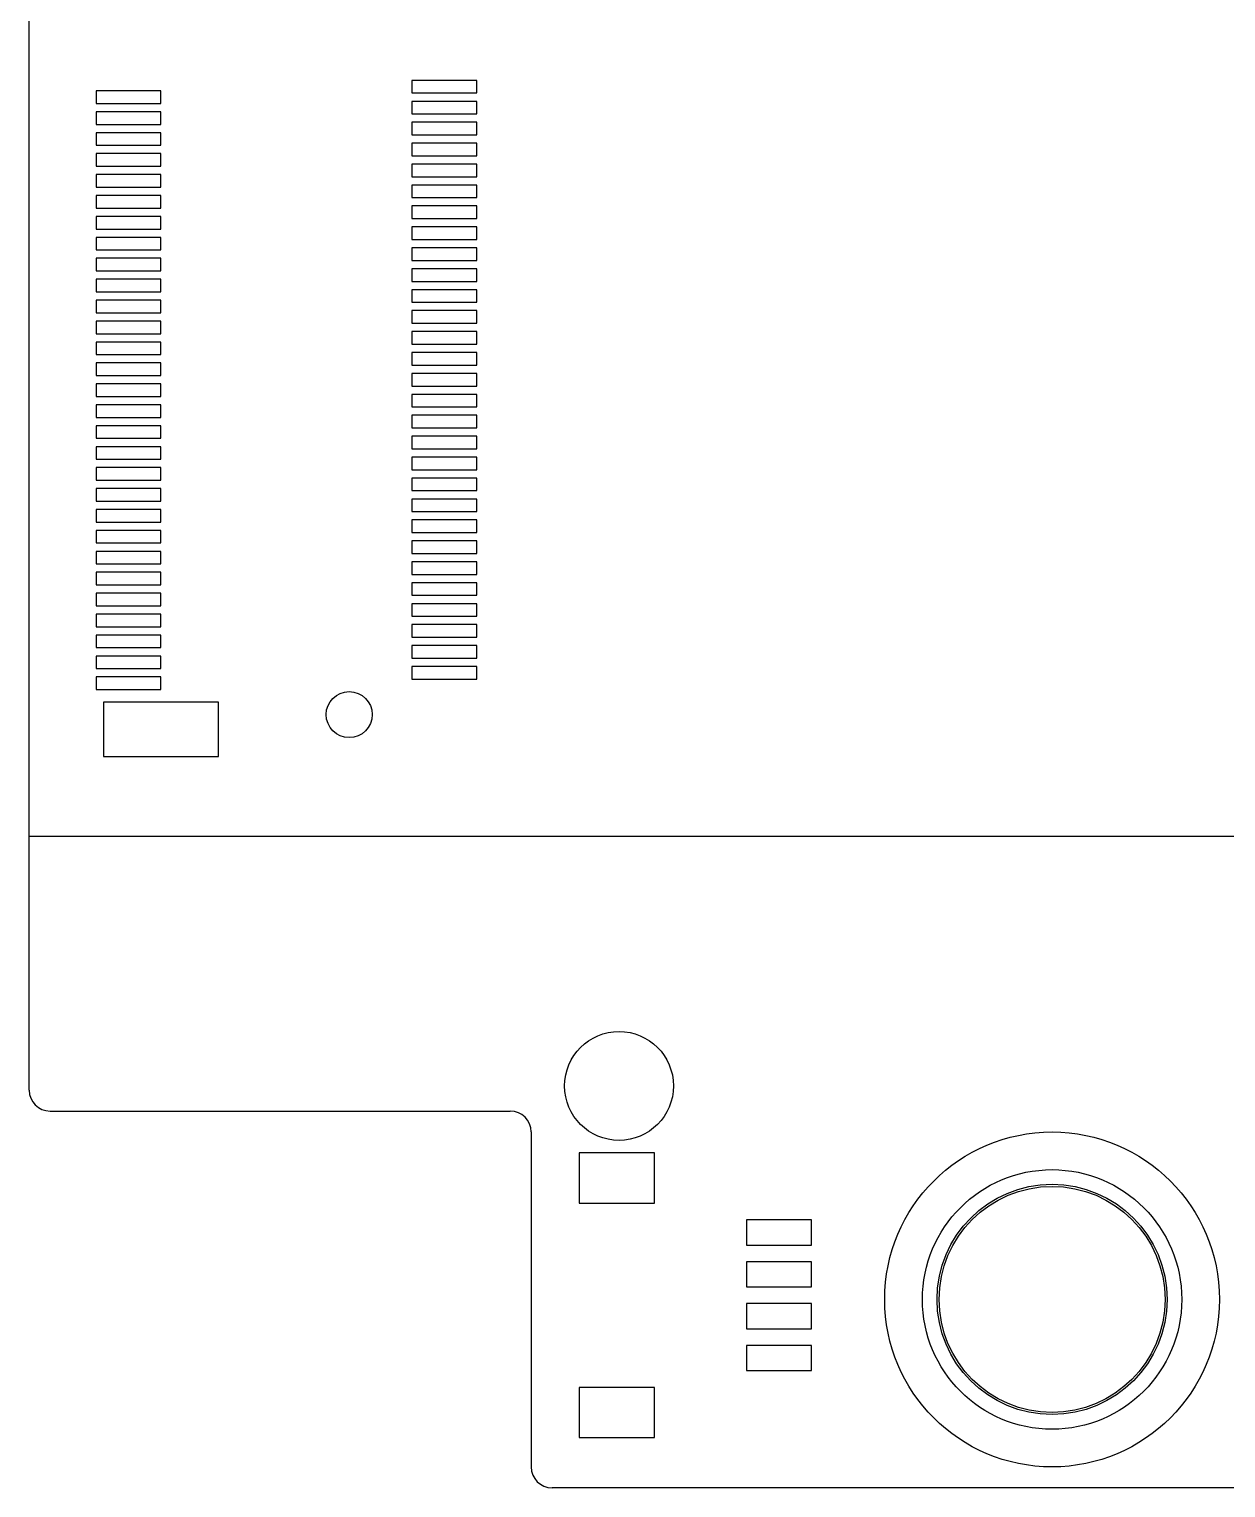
# Model space of a CAD drawing. Header units: millimetres. Extents: x 0 to 594, y 0 to 420.
# Drawn here: x 65.81 to 94.42, y 85.35 to 120.19 of the extents above; entities that cross this region are included whole.
import ezdxf

# ---------------------------------------------------------------- set-up
doc = ezdxf.new("R2010")
doc.units = ezdxf.units.MM
doc.header["$LTSCALE"] = 32.67
doc.layers.add('20_ALL_FEATURES', color=7, linetype='CONTINUOUS')
doc.layers.add('ASSEM_MEM', color=7, linetype='CONTINUOUS')

msp = doc.modelspace()

# ---------------------------------------------------------------- linework, layer by layer
at = {"layer": '20_ALL_FEATURES', "color": 5, "linetype": 'CONTINUOUS'}
for radius in [3.1, 2.75]:
    msp.add_circle((90.263, 89.847), radius, dxfattribs=at)
at = {"layer": 'ASSEM_MEM', "color": 7, "linetype": 'CONTINUOUS'}
for p, q in [((65.813, 94.847), (65.813, 155.847)), ((66.313, 94.347), (77.313, 94.347)), ((77.813, 93.847), (77.813, 85.847)), ((94.763, 85.347), (78.313, 85.347))]:
    msp.add_line(p, q, dxfattribs=at)
at = {"layer": 'ASSEM_MEM', "color": 3, "linetype": 'CONTINUOUS'}
for p, q in [((74.963, 118.967), (74.963, 118.667)), ((76.513, 118.967), (74.963, 118.967)), ((76.513, 118.667), (76.513, 118.967)), ((67.413, 118.717), (67.413, 118.417)), ((68.963, 118.717), (67.413, 118.717)), ((68.963, 118.417), (68.963, 118.717)), ((74.963, 118.667), (76.513, 118.667)), ((67.413, 118.417), (68.963, 118.417)), ((67.413, 118.217), (67.413, 117.917)), ((68.963, 118.217), (67.413, 118.217)), ((68.963, 117.917), (68.963, 118.217)), ((74.963, 118.467), (74.963, 118.167)), ((76.513, 118.467), (74.963, 118.467)), ((74.963, 118.167), (76.513, 118.167)), ((76.513, 118.167), (76.513, 118.467)), ((67.413, 117.917), (68.963, 117.917)), ((74.963, 117.967), (74.963, 117.667)), ((76.513, 117.967), (74.963, 117.967)), ((76.513, 117.667), (76.513, 117.967)), ((67.413, 117.717), (67.413, 117.417)), ((68.963, 117.717), (67.413, 117.717)), ((68.963, 117.417), (68.963, 117.717)), ((74.963, 117.667), (76.513, 117.667)), ((74.963, 117.467), (74.963, 117.167)), ((76.513, 117.467), (74.963, 117.467)), ((76.513, 117.167), (76.513, 117.467)), ((67.413, 117.417), (68.963, 117.417)), ((67.413, 117.217), (67.413, 116.917)), ((68.963, 117.217), (67.413, 117.217)), ((68.963, 116.917), (68.963, 117.217)), ((74.963, 117.167), (76.513, 117.167)), ((67.413, 116.917), (68.963, 116.917)), ((74.963, 116.967), (74.963, 116.667)), ((76.513, 116.967), (74.963, 116.967)), ((76.513, 116.667), (76.513, 116.967)), ((67.413, 116.717), (67.413, 116.417)), ((68.963, 116.717), (67.413, 116.717)), ((67.413, 116.417), (68.963, 116.417)), ((68.963, 116.417), (68.963, 116.717)), ((74.963, 116.667), (76.513, 116.667)), ((74.963, 116.467), (74.963, 116.167)), ((76.513, 116.467), (74.963, 116.467)), ((76.513, 116.167), (76.513, 116.467)), ((67.413, 116.217), (67.413, 115.917)), ((68.963, 116.217), (67.413, 116.217)), ((68.963, 115.917), (68.963, 116.217)), ((74.963, 116.167), (76.513, 116.167)), ((67.413, 115.917), (68.963, 115.917)), ((67.413, 115.717), (67.413, 115.417)), ((68.963, 115.717), (67.413, 115.717)), ((68.963, 115.417), (68.963, 115.717)), ((74.963, 115.967), (74.963, 115.667)), ((76.513, 115.967), (74.963, 115.967)), ((76.513, 115.667), (76.513, 115.967)), ((67.413, 115.417), (68.963, 115.417)), ((74.963, 115.667), (76.513, 115.667)), ((74.963, 115.467), (74.963, 115.167)), ((76.513, 115.467), (74.963, 115.467)), ((76.513, 115.167), (76.513, 115.467)), ((67.413, 115.217), (67.413, 114.917)), ((68.963, 115.217), (67.413, 115.217)), ((68.963, 114.917), (68.963, 115.217)), ((74.963, 115.167), (76.513, 115.167)), ((67.413, 114.917), (68.963, 114.917)), ((67.413, 114.717), (67.413, 114.417)), ((68.963, 114.717), (67.413, 114.717)), ((68.963, 114.417), (68.963, 114.717)), ((74.963, 114.967), (74.963, 114.667)), ((76.513, 114.967), (74.963, 114.967)), ((74.963, 114.667), (76.513, 114.667)), ((76.513, 114.667), (76.513, 114.967)), ((67.413, 114.417), (68.963, 114.417)), ((74.963, 114.467), (74.963, 114.167)), ((76.513, 114.467), (74.963, 114.467)), ((76.513, 114.167), (76.513, 114.467)), ((67.413, 114.217), (67.413, 113.917)), ((68.963, 114.217), (67.413, 114.217)), ((68.963, 113.917), (68.963, 114.217)), ((74.963, 114.167), (76.513, 114.167)), ((74.963, 113.967), (74.963, 113.667)), ((76.513, 113.967), (74.963, 113.967)), ((76.513, 113.667), (76.513, 113.967)), ((67.413, 113.917), (68.963, 113.917)), ((67.413, 113.717), (67.413, 113.417)), ((68.963, 113.717), (67.413, 113.717)), ((68.963, 113.417), (68.963, 113.717)), ((74.963, 113.667), (76.513, 113.667)), ((67.413, 113.417), (68.963, 113.417)), ((74.963, 113.467), (74.963, 113.167)), ((76.513, 113.467), (74.963, 113.467)), ((76.513, 113.167), (76.513, 113.467)), ((67.413, 113.217), (67.413, 112.917)), ((68.963, 113.217), (67.413, 113.217)), ((67.413, 112.917), (68.963, 112.917)), ((68.963, 112.917), (68.963, 113.217)), ((74.963, 113.167), (76.513, 113.167)), ((74.963, 112.967), (74.963, 112.667)), ((76.513, 112.967), (74.963, 112.967)), ((76.513, 112.667), (76.513, 112.967)), ((67.413, 112.717), (67.413, 112.417)), ((68.963, 112.717), (67.413, 112.717)), ((68.963, 112.417), (68.963, 112.717)), ((74.963, 112.667), (76.513, 112.667)), ((67.413, 112.417), (68.963, 112.417)), ((67.413, 112.217), (67.413, 111.917)), ((68.963, 112.217), (67.413, 112.217)), ((68.963, 111.917), (68.963, 112.217)), ((74.963, 112.467), (74.963, 112.167)), ((76.513, 112.467), (74.963, 112.467)), ((76.513, 112.167), (76.513, 112.467)), ((67.413, 111.917), (68.963, 111.917)), ((74.963, 112.167), (76.513, 112.167)), ((74.963, 111.967), (74.963, 111.667)), ((76.513, 111.967), (74.963, 111.967)), ((76.513, 111.667), (76.513, 111.967)), ((67.413, 111.717), (67.413, 111.417)), ((68.963, 111.717), (67.413, 111.717)), ((68.963, 111.417), (68.963, 111.717)), ((74.963, 111.667), (76.513, 111.667)), ((67.413, 111.417), (68.963, 111.417)), ((67.413, 111.217), (67.413, 110.917)), ((68.963, 111.217), (67.413, 111.217)), ((68.963, 110.917), (68.963, 111.217)), ((74.963, 111.467), (74.963, 111.167)), ((76.513, 111.467), (74.963, 111.467)), ((74.963, 111.167), (76.513, 111.167)), ((76.513, 111.167), (76.513, 111.467)), ((67.413, 110.917), (68.963, 110.917)), ((74.963, 110.967), (74.963, 110.667)), ((76.513, 110.967), (74.963, 110.967)), ((76.513, 110.667), (76.513, 110.967)), ((67.413, 110.717), (67.413, 110.417)), ((68.963, 110.717), (67.413, 110.717)), ((68.963, 110.417), (68.963, 110.717)), ((74.963, 110.667), (76.513, 110.667)), ((74.963, 110.467), (74.963, 110.167)), ((76.513, 110.467), (74.963, 110.467)), ((76.513, 110.167), (76.513, 110.467)), ((67.413, 110.417), (68.963, 110.417)), ((67.413, 110.217), (67.413, 109.917)), ((68.963, 110.217), (67.413, 110.217)), ((68.963, 109.917), (68.963, 110.217)), ((74.963, 110.167), (76.513, 110.167)), ((67.413, 109.917), (68.963, 109.917)), ((74.963, 109.967), (74.963, 109.667)), ((76.513, 109.967), (74.963, 109.967)), ((76.513, 109.667), (76.513, 109.967)), ((67.413, 109.717), (67.413, 109.417)), ((68.963, 109.717), (67.413, 109.717)), ((67.413, 109.417), (68.963, 109.417)), ((68.963, 109.417), (68.963, 109.717)), ((74.963, 109.667), (76.513, 109.667)), ((74.963, 109.467), (74.963, 109.167)), ((76.513, 109.467), (74.963, 109.467)), ((76.513, 109.167), (76.513, 109.467)), ((67.413, 109.217), (67.413, 108.917)), ((68.963, 109.217), (67.413, 109.217)), ((68.963, 108.917), (68.963, 109.217)), ((74.963, 109.167), (76.513, 109.167)), ((67.413, 108.917), (68.963, 108.917)), ((67.413, 108.717), (67.413, 108.417)), ((68.963, 108.717), (67.413, 108.717)), ((68.963, 108.417), (68.963, 108.717)), ((74.963, 108.967), (74.963, 108.667)), ((76.513, 108.967), (74.963, 108.967)), ((76.513, 108.667), (76.513, 108.967)), ((67.413, 108.417), (68.963, 108.417)), ((74.963, 108.667), (76.513, 108.667)), ((74.963, 108.467), (74.963, 108.167)), ((76.513, 108.467), (74.963, 108.467)), ((76.513, 108.167), (76.513, 108.467)), ((67.413, 108.217), (67.413, 107.917)), ((68.963, 108.217), (67.413, 108.217)), ((68.963, 107.917), (68.963, 108.217)), ((74.963, 108.167), (76.513, 108.167)), ((67.413, 107.917), (68.963, 107.917)), ((67.413, 107.717), (67.413, 107.417)), ((68.963, 107.717), (67.413, 107.717)), ((68.963, 107.417), (68.963, 107.717)), ((74.963, 107.967), (74.963, 107.667)), ((76.513, 107.967), (74.963, 107.967)), ((76.513, 107.667), (76.513, 107.967)), ((67.413, 107.417), (68.963, 107.417)), ((74.963, 107.667), (76.513, 107.667)), ((74.963, 107.467), (74.963, 107.167)), ((76.513, 107.467), (74.963, 107.467)), ((76.513, 107.167), (76.513, 107.467)), ((67.413, 107.217), (67.413, 106.917)), ((68.963, 107.217), (67.413, 107.217)), ((68.963, 106.917), (68.963, 107.217)), ((74.963, 107.167), (76.513, 107.167)), ((67.413, 106.917), (68.963, 106.917)), ((67.413, 106.717), (67.413, 106.417)), ((68.963, 106.717), (67.413, 106.717)), ((68.963, 106.417), (68.963, 106.717)), ((74.963, 106.967), (74.963, 106.667)), ((76.513, 106.967), (74.963, 106.967)), ((74.963, 106.667), (76.513, 106.667)), ((76.513, 106.667), (76.513, 106.967)), ((67.413, 106.417), (68.963, 106.417)), ((74.963, 106.467), (74.963, 106.167)), ((76.513, 106.467), (74.963, 106.467)), ((76.513, 106.167), (76.513, 106.467)), ((67.413, 106.217), (67.413, 105.917)), ((68.963, 106.217), (67.413, 106.217)), ((68.963, 105.917), (68.963, 106.217)), ((74.963, 106.167), (76.513, 106.167)), ((74.963, 105.967), (74.963, 105.667)), ((76.513, 105.967), (74.963, 105.967)), ((76.513, 105.667), (76.513, 105.967)), ((67.413, 105.917), (68.963, 105.917)), ((67.413, 105.717), (67.413, 105.417)), ((68.963, 105.717), (67.413, 105.717)), ((68.963, 105.417), (68.963, 105.717)), ((74.963, 105.667), (76.513, 105.667)), ((67.413, 105.417), (68.963, 105.417)), ((74.963, 105.467), (74.963, 105.167)), ((76.513, 105.467), (74.963, 105.467)), ((76.513, 105.167), (76.513, 105.467)), ((67.413, 105.217), (67.413, 104.917)), ((68.963, 105.217), (67.413, 105.217)), ((67.413, 104.917), (68.963, 104.917)), ((68.963, 104.917), (68.963, 105.217)), ((74.963, 105.167), (76.513, 105.167)), ((74.963, 104.967), (74.963, 104.667)), ((76.513, 104.967), (74.963, 104.967)), ((76.513, 104.667), (76.513, 104.967)), ((67.413, 104.717), (67.413, 104.417)), ((68.963, 104.717), (67.413, 104.717)), ((68.963, 104.417), (68.963, 104.717)), ((74.963, 104.667), (76.513, 104.667)), ((67.413, 104.417), (68.963, 104.417)), ((67.588, 104.117), (67.588, 102.817)), ((70.338, 104.117), (67.588, 104.117)), ((70.338, 102.817), (70.338, 104.117)), ((67.588, 102.817), (70.338, 102.817)), ((65.813, 100.917), (170.74, 100.917)), ((78.963, 93.347), (78.963, 92.147)), ((80.763, 93.347), (78.963, 93.347)), ((80.763, 92.147), (80.763, 93.347)), ((78.963, 92.147), (80.763, 92.147)), ((82.963, 91.747), (82.963, 91.147)), ((84.513, 91.747), (82.963, 91.747)), ((84.513, 91.147), (84.513, 91.747)), ((82.963, 91.147), (84.513, 91.147)), ((82.963, 90.747), (82.963, 90.147)), ((84.513, 90.747), (82.963, 90.747)), ((84.513, 90.147), (84.513, 90.747)), ((82.963, 90.147), (84.513, 90.147)), ((82.963, 89.747), (82.963, 89.147)), ((84.513, 89.747), (82.963, 89.747)), ((84.513, 89.147), (84.513, 89.747)), ((82.963, 89.147), (84.513, 89.147)), ((82.963, 88.747), (82.963, 88.147)), ((84.513, 88.747), (82.963, 88.747)), ((84.513, 88.147), (84.513, 88.747)), ((82.963, 88.147), (84.513, 88.147)), ((78.963, 87.747), (78.963, 86.547)), ((80.763, 87.747), (78.963, 87.747)), ((80.763, 86.547), (80.763, 87.747)), ((78.963, 86.547), (80.763, 86.547))]:
    msp.add_line(p, q, dxfattribs=at)
at = {"layer": 'ASSEM_MEM', "color": 7, "linetype": 'CONTINUOUS'}
for centre, radius in [((73.463, 103.817), 0.55), ((79.913, 94.947), 1.3), ((90.263, 89.847), 2.7)]:
    msp.add_circle(centre, radius, dxfattribs=at)
at = {"layer": 'ASSEM_MEM', "color": 3, "linetype": 'CONTINUOUS'}
msp.add_circle((90.263, 89.847), 4, dxfattribs=at)
at = {"layer": 'ASSEM_MEM', "color": 7, "linetype": 'CONTINUOUS'}
for centre, start, end in [((66.313, 94.847), 180, 270), ((77.313, 93.847), 0, 90), ((78.313, 85.847), 180, 270)]:
    msp.add_arc(centre, 0.5, start, end, dxfattribs=at)

doc.saveas('drawing.dxf')
